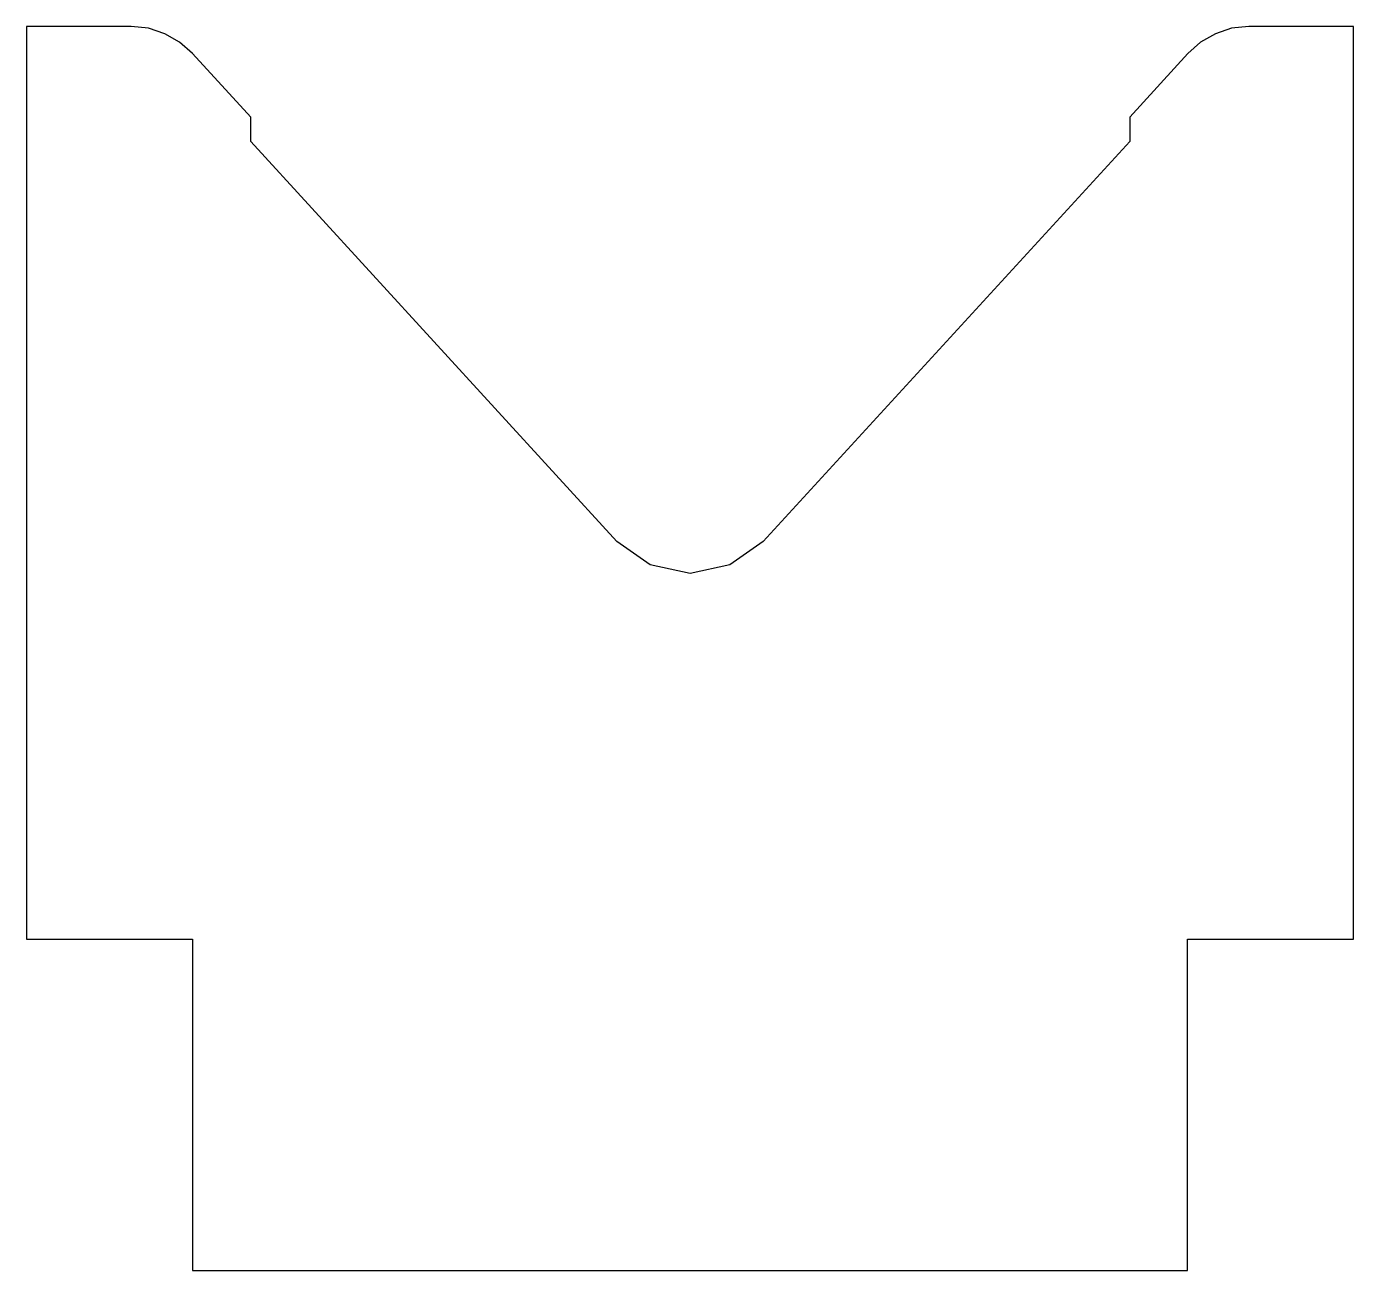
# Model space of a CAD drawing. Extents: x -40 to 40, y -42 to 33.
import ezdxf

# ---------------------------------------------------------------- set-up
doc = ezdxf.new("R2010")
doc.units = 0

msp = doc.modelspace()

# ---------------------------------------------------------------- linework, layer by layer
at = {"color": 7, "linetype": 'CONTINUOUS'}
for p, q in [((-33.71, 32.97), (-40.01, 32.97)), ((-40.01, 32.97), (-40.01, -22.05)), ((-32.659, 32.87), (-33.71, 32.97)), ((-31.67, 32.54), (-32.659, 32.87)), ((32.659, 32.87), (31.7, 32.54)), ((33.71, 32.97), (32.659, 32.87)), ((40.01, 32.97), (33.71, 32.97)), ((40.01, -22.05), (40.01, 32.97)), ((-30.79, 32.03), (-31.67, 32.54)), ((-30, 31.34), (-30.79, 32.03)), ((30.79, 32.03), (30.02, 31.34)), ((31.7, 32.54), (30.79, 32.03)), ((-26.49, 27.51), (-30, 31.34)), ((30.02, 31.34), (26.52, 27.51)), ((-26.49, 26.04), (-26.49, 27.51)), ((26.52, 27.51), (26.52, 26.04)), ((-4.42, 1.93), (-26.49, 26.04)), ((26.52, 26.04), (4.42, 1.93)), ((-2.41, 0.51), (-4.42, 1.93)), ((4.42, 1.93), (2.41, 0.51)), ((0, 0), (-2.41, 0.51)), ((2.41, 0.51), (0, 0)), ((-40.01, -22.05), (-30, -22.05)), ((-30, -22.05), (-30, -42.03)), ((30, -42.03), (30, -22.05)), ((30, -22.05), (40.01, -22.05)), ((-30, -42.03), (30, -42.03))]:
    msp.add_line(p, q, dxfattribs=at)

doc.saveas('drawing.dxf')
